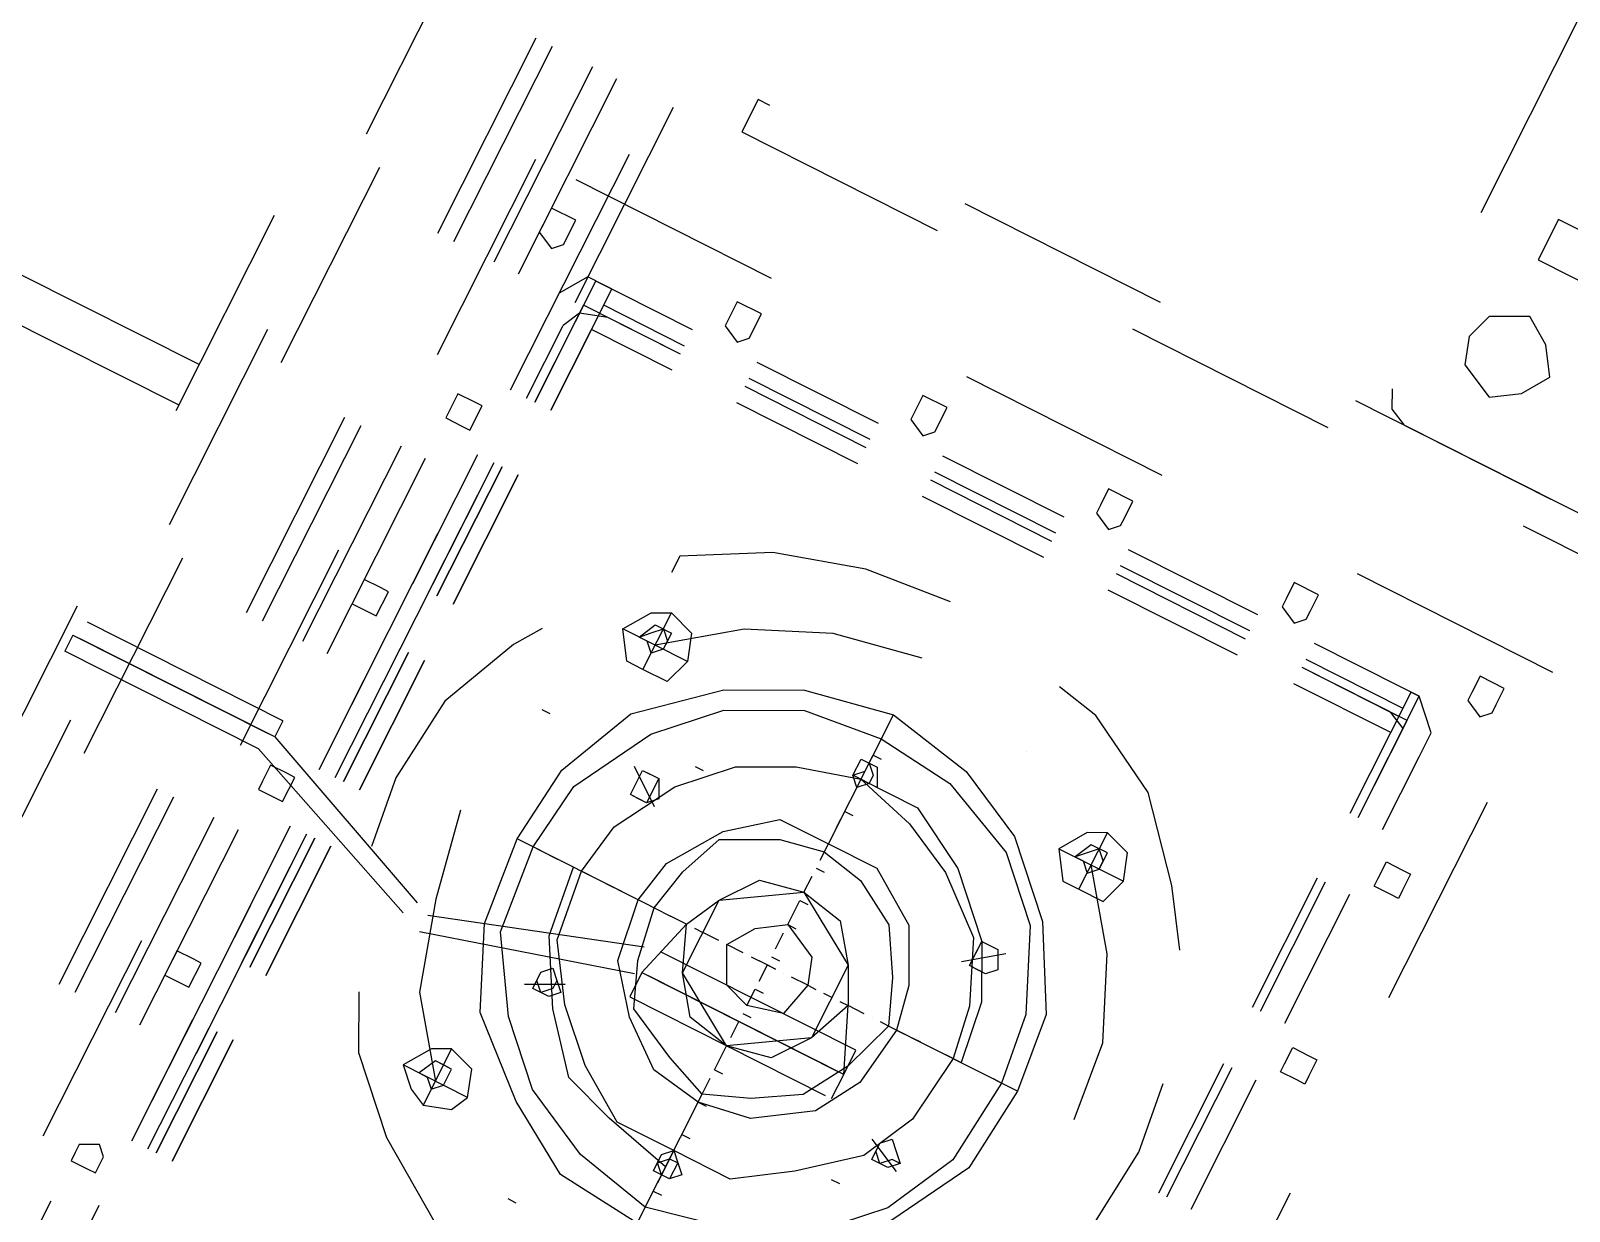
# Model space of a CAD drawing. Header units: metres. Extents: x 0 to 547597, y 0 to 1844684.
# Drawn here: x 543435.574 to 543436.278, y 1844544.428 to 1844544.968 of the extents above; entities that cross this region are included whole.
import ezdxf

# ---------------------------------------------------------------- set-up
doc = ezdxf.new("R2010")
doc.units = ezdxf.units.M
doc.linetypes.add('DASHED', pattern=[0.75, 0.5, -0.25])
doc.layers.add('5_Thep', color=4, linetype='Continuous')
doc.layers.add('TB220kVtuonglai', color=8, linetype='DASHED')

# ---------------------------------------------------------------- blocks, each defined once
blk = doc.blocks.new('MBA220-MB')
at = {"color": 1}
for points in [[(1553.99, -1091.1), (-2326.85, -1091.1), (-2326.85, 570.35)], [(-876.18, -917.51), (-876.18, -111.59), (-892.72, -111.59), (-892.72, -917.51), (-876.18, -917.51)], [(743.93, -996.04), (743.93, -475.29), (-822.46, -475.29), (-822.46, -996.04), (743.93, -996.04)], [(743.93, -996.04), (743.93, -475.29), (-822.46, -475.29), (-822.46, -996.04), (743.93, -996.04)], [(-892.72, -487.69), (-892.72, -586.88)], [(-789.39, -495.95), (-793.53, -491.82), (-797.66, -491.82), (-805.92, -491.82), (-805.92, -504.22), (-797.66, -504.22), (-793.53, -504.22), (-789.39, -495.95)], [(-698.47, -495.95), (-698.47, -504.22), (-702.6, -504.22), (-710.87, -504.22), (-710.87, -495.95), (-710.87, -491.82), (-702.6, -491.82), (-698.47, -491.82), (-698.47, -495.95)], [(-603.41, -495.95), (-603.41, -504.22), (-607.54, -504.22), (-615.81, -504.22), (-615.81, -495.95), (-615.81, -491.82), (-607.54, -491.82), (-603.41, -491.82), (-603.41, -495.95)], [(-1008.44, -508.35), (-1008.44, -566.21), (-987.77, -566.21)], [(-987.77, -566.21), (-987.77, -508.35)], [(-760.46, -512.49), (-772.86, -512.49), (-785.26, -524.88), (-785.26, -533.15)], [(-723.27, -512.49), (-760.46, -512.49)], [(-624.08, -512.49), (-690.2, -512.49)], [(-529.02, -512.49), (-595.14, -512.49)], [(-723.27, -529.02), (-785.26, -529.02), (-785.26, -524.88)], [(-723.27, -524.88), (-785.26, -524.88)], [(-723.27, -524.88), (-772.86, -524.88), (-772.86, -578.61)], [(-760.46, -524.88), (-768.73, -524.88), (-772.86, -533.15)], [(-723.27, -524.88), (-760.46, -524.88)], [(-624.08, -524.88), (-690.2, -524.88)], [(-624.08, -524.88), (-690.2, -524.88)], [(-624.08, -524.88), (-690.2, -524.88)], [(-529.02, -524.88), (-595.14, -524.88)], [(-529.02, -524.88), (-595.14, -524.88)], [(-529.02, -524.88), (-595.14, -524.88)], [(-785.26, -533.15), (-785.26, -578.61)], [(-776.99, -529.02), (-776.99, -578.61)], [(-772.86, -529.02), (-772.86, -578.61)], [(-772.86, -533.15), (-772.86, -578.61)], [(-723.27, -529.02), (-764.6, -529.02), (-764.6, -578.61)], [(-624.08, -529.02), (-690.2, -529.02)], [(-624.08, -529.02), (-690.2, -529.02)], [(-529.02, -529.02), (-595.14, -529.02)], [(-529.02, -529.02), (-595.14, -529.02)], [(-921.65, -557.95), (-929.91, -545.55), (-942.31, -537.28), (-954.71, -545.55), (-962.98, -557.95), (-954.71, -574.48), (-942.31, -578.61), (-929.91, -574.48), (-921.65, -557.95)], [(-446.36, -570.35), (-454.62, -566.21), (-495.95, -549.68), (-541.42, -545.55), (-574.48, -549.68)], [(-632.34, -570.35), (-657.14, -586.88), (-690.2, -615.81), (-710.87, -653.01), (-715, -673.67)], [(-541.42, -578.61), (-578.61, -582.75), (-615.81, -599.28), (-648.87, -624.08)], [(-1103.5, -586.88), (-1103.5, -595.14), (-1095.23, -599.28), (-905.12, -599.28)], [(-905.12, -599.28), (-896.85, -595.14), (-892.72, -586.88)], [(-789.39, -591.01), (-793.53, -586.88), (-797.66, -586.88), (-805.92, -586.88), (-805.92, -599.28), (-797.66, -599.28), (-793.53, -599.28), (-789.39, -591.01)], [(-785.26, -607.54), (-785.26, -673.67)], [(-776.99, -607.54), (-776.99, -673.67)], [(-772.86, -607.54), (-772.86, -673.67)], [(-772.86, -607.54), (-772.86, -673.67)], [(-772.86, -607.54), (-772.86, -673.67)], [(-764.6, -607.54), (-764.6, -673.67)], [(-603.41, -735.66), (-669.54, -735.66), (-661.27, -694.34), (-644.74, -661.27), (-615.81, -632.34), (-578.61, -611.68), (-541.42, -607.54), (-500.09, -611.68), (-462.89, -632.34), (-433.96, -661.27), (-413.29, -694.34), (-409.16, -735.66), (-413.29, -776.99), (-433.96, -810.06), (-462.89, -843.12), (-500.09, -859.65), (-541.42, -863.79), (-578.61, -859.65), (-615.81, -843.12), (-644.74, -810.06), (-661.27, -776.99), (-669.54, -735.66)], [(-636.47, -624.08), (-636.47, -611.68), (-648.87, -607.54), (-661.27, -611.68), (-665.4, -624.08), (-661.27, -632.34), (-648.87, -640.61), (-636.47, -632.34), (-636.47, -624.08), (-665.4, -624.08)], [(-648.87, -640.61), (-648.87, -607.54)], [(-541.42, -607.54), (-541.42, -673.67)], [(-417.43, -735.66), (-425.69, -772.86), (-442.23, -805.92), (-467.02, -830.72), (-500.09, -851.39), (-541.42, -855.52), (-574.48, -851.39), (-611.68, -830.72), (-636.47, -805.92), (-653.01, -772.86), (-657.14, -735.66), (-653.01, -698.47), (-636.47, -661.27), (-611.68, -636.47), (-574.48, -619.94), (-541.42, -615.81), (-500.09, -619.94), (-467.02, -636.47), (-442.23, -661.27), (-425.69, -698.47), (-417.43, -735.66)], [(-541.42, -615.81), (-541.42, -619.94)], [(-644.74, -624.08), (-648.87, -619.94), (-648.87, -619.94), (-653.01, -619.94), (-657.14, -624.08), (-653.01, -628.21), (-648.87, -632.34), (-648.87, -628.21), (-644.74, -624.08), (-648.87, -619.94), (-657.14, -619.94), (-657.14, -628.21), (-648.87, -632.34), (-648.87, -628.21), (-644.74, -624.08)], [(-541.42, -619.94), (-541.42, -619.94)], [(-541.42, -628.21), (-541.42, -632.34)], [(-636.47, -735.66), (-636.47, -706.73), (-619.94, -677.8), (-595.14, -653.01), (-570.35, -640.61), (-541.42, -636.47)], [(-541.42, -640.61), (-541.42, -636.47)], [(-446.36, -735.66), (-446.36, -764.6), (-462.89, -789.39), (-483.55, -810.06), (-508.35, -826.59), (-541.42, -830.72), (-566.21, -826.59), (-595.14, -810.06), (-615.81, -789.39), (-628.21, -764.6), (-636.47, -735.66), (-628.21, -706.73), (-615.81, -681.94), (-595.14, -657.14), (-566.21, -644.74), (-541.42, -640.61), (-508.35, -644.74), (-483.55, -657.14), (-462.89, -681.94), (-446.36, -706.73), (-446.36, -735.66)], [(-595.14, -648.87), (-595.14, -644.74), (-586.88, -640.61), (-582.75, -644.74), (-582.75, -648.87), (-582.75, -653.01), (-595.14, -653.01), (-595.14, -644.74), (-586.88, -640.61), (-582.75, -644.74), (-582.75, -653.01), (-586.88, -653.01), (-595.14, -653.01), (-595.14, -648.87)], [(-582.75, -657.14), (-595.14, -640.61)], [(-541.42, -640.61), (-541.42, -648.87)], [(-495.95, -648.87), (-491.82, -644.74), (-487.69, -640.61), (-483.55, -644.74), (-483.55, -653.01), (-491.82, -653.01), (-495.95, -648.87), (-491.82, -644.74), (-487.69, -640.61), (-487.69, -644.74), (-483.55, -648.87), (-487.69, -653.01), (-487.69, -653.01), (-491.82, -653.01), (-495.95, -648.87)], [(-491.82, -657.14), (-483.55, -640.61)], [(-541.42, -653.01), (-541.42, -653.01)], [(-541.42, -657.14), (-541.42, -661.27)], [(-541.42, -669.54), (-541.42, -665.4)], [(-467.02, -665.4), (-467.02, -661.27)], [(-681.94, -673.67), (-681.94, -673.67)], [(-603.41, -735.66), (-603.41, -710.87), (-586.88, -686.07), (-562.08, -673.67), (-541.42, -669.54), (-512.49, -673.67), (-491.82, -686.07), (-475.29, -710.87), (-471.16, -735.66), (-475.29, -760.46), (-491.82, -781.13), (-512.49, -797.66), (-541.42, -801.79), (-562.08, -797.66), (-586.88, -781.13), (-603.41, -760.46), (-603.41, -735.66)], [(-475.29, -735.66), (-483.55, -756.33), (-495.95, -781.13), (-516.62, -789.39), (-541.42, -793.53), (-562.08, -789.39), (-582.75, -781.13), (-595.14, -756.33), (-599.28, -735.66), (-595.14, -715), (-582.75, -694.34), (-562.08, -681.94), (-541.42, -673.67), (-516.62, -681.94), (-495.95, -694.34), (-483.55, -715), (-475.29, -735.66)], [(-541.42, -673.67), (-541.42, -677.8)], [(-789.39, -686.07), (-793.53, -681.94), (-797.66, -681.94), (-805.92, -681.94), (-805.92, -694.34), (-797.66, -694.34), (-793.53, -694.34), (-789.39, -686.07)], [(-541.42, -681.94), (-541.42, -681.94)], [(-512.49, -681.94), (-541.42, -694.34)], [(-541.42, -776.99), (-512.49, -785.26), (-512.49, -681.94)], [(-524.88, -681.94), (-524.88, -785.26)], [(-512.49, -681.94), (-524.88, -681.94)], [(-512.49, -785.26), (-500.09, -785.26), (-500.09, -681.94), (-512.49, -681.94)], [(-512.49, -681.94), (-512.49, -785.26)], [(-500.09, -785.26), (-500.09, -681.94)], [(-541.42, -686.07), (-541.42, -694.34)], [(-500.09, -735.66), (-504.22, -756.33), (-520.75, -768.73), (-541.42, -776.99), (-557.95, -768.73), (-574.48, -756.33), (-578.61, -735.66), (-574.48, -715), (-557.95, -702.6), (-541.42, -694.34), (-520.75, -702.6), (-504.22, -715), (-500.09, -735.66)], [(-541.42, -698.47), (-541.42, -694.34)], [(-557.95, -702.6), (-520.75, -702.6), (-500.09, -735.66), (-520.75, -768.73), (-557.95, -768.73), (-578.61, -735.66), (-557.95, -702.6)], [(-541.42, -702.6), (-541.42, -706.73)], [(-785.26, -706.73), (-785.26, -768.73)], [(-776.99, -706.73), (-776.99, -768.73)], [(-772.86, -706.73), (-772.86, -768.73)], [(-772.86, -706.73), (-772.86, -768.73)], [(-772.86, -706.73), (-772.86, -768.73)], [(-764.6, -706.73), (-764.6, -768.73)], [(-520.75, -735.66), (-524.88, -748.06), (-541.42, -756.33), (-553.82, -748.06), (-562.08, -735.66), (-553.82, -719.13), (-541.42, -715), (-524.88, -719.13), (-520.75, -735.66)], [(-541.42, -715), (-541.42, -710.87)], [(-541.42, -715), (-541.42, -723.27)], [(-644.74, -735.66), (-644.74, -731.53), (-636.47, -727.4), (-636.47, -731.53), (-632.34, -735.66), (-636.47, -739.8), (-644.74, -739.8), (-644.74, -735.66), (-640.61, -731.53), (-636.47, -731.53), (-636.47, -735.66), (-636.47, -739.8), (-640.61, -735.66), (-644.74, -735.66)], [(-541.42, -727.4), (-541.42, -727.4)], [(-446.36, -735.66), (-442.23, -731.53), (-438.09, -727.4), (-433.96, -731.53), (-433.96, -735.66), (-433.96, -739.8), (-442.23, -739.8), (-446.36, -735.66), (-442.23, -731.53), (-433.96, -731.53), (-433.96, -735.66), (-433.96, -735.66), (-438.09, -739.8), (-442.23, -735.66), (-446.36, -735.66)], [(-727.4, -735.66), (-723.27, -776.99), (-710.87, -818.32), (-690.2, -855.52), (-681.94, -855.52)], [(-698.47, -735.66), (-690.2, -776.99), (-673.67, -814.19), (-648.87, -847.25)], [(-657.14, -735.66), (-657.14, -735.66)], [(-648.87, -735.66), (-648.87, -731.53)], [(-640.61, -735.66), (-648.87, -735.66)], [(-628.21, -735.66), (-648.87, -735.66)], [(-636.47, -735.66), (-636.47, -731.53)], [(-636.47, -735.66), (-636.47, -731.53)], [(-624.08, -735.66), (-632.34, -735.66)], [(-619.94, -735.66), (-619.94, -731.53)], [(-611.68, -735.66), (-615.81, -735.66)], [(-603.41, -735.66), (-603.41, -731.53)], [(-595.14, -735.66), (-603.41, -735.66)], [(-591.01, -735.66), (-591.01, -731.53)], [(-578.61, -735.66), (-586.88, -735.66)], [(-574.48, -735.66), (-574.48, -731.53)], [(-562.08, -735.66), (-574.48, -735.66)], [(-562.08, -735.66), (-562.08, -731.53)], [(-549.68, -735.66), (-557.95, -735.66)], [(-545.55, -735.66), (-545.55, -731.53)], [(-541.42, -731.53), (-541.42, -739.8)], [(-541.42, -735.66), (-541.42, -731.53)], [(-541.42, -735.66), (-541.42, -731.53)], [(-533.15, -735.66), (-541.42, -735.66)], [(-438.09, -735.66), (-446.36, -768.73), (-454.62, -793.53), (-479.42, -814.19), (-508.35, -830.72), (-541.42, -834.86)], [(-529.02, -735.66), (-529.02, -731.53)], [(-520.75, -735.66), (-529.02, -735.66)], [(-516.62, -735.66), (-516.62, -731.53)], [(-504.22, -735.66), (-512.49, -735.66)], [(-500.09, -735.66), (-500.09, -731.53)], [(-487.69, -735.66), (-500.09, -735.66)], [(-487.69, -735.66), (-487.69, -731.53)], [(-475.29, -735.66), (-483.55, -735.66)], [(-409.16, -735.66), (-475.29, -735.66)], [(-471.16, -735.66), (-471.16, -731.53)], [(-458.76, -735.66), (-467.02, -735.66)], [(-454.62, -735.66), (-454.62, -731.53)], [(-446.36, -735.66), (-454.62, -735.66)], [(-446.36, -735.66), (-429.83, -735.66)], [(-442.23, -735.66), (-442.23, -731.53)], [(-429.83, -735.66), (-438.09, -735.66)], [(-425.69, -735.66), (-425.69, -731.53)], [(-417.43, -735.66), (-425.69, -735.66)], [(-541.42, -743.93), (-541.42, -739.8)], [(-541.42, -748.06), (-541.42, -756.33)], [(-541.42, -756.33), (-541.42, -756.33)], [(-541.42, -760.46), (-541.42, -768.73)], [(-541.42, -772.86), (-541.42, -768.73)], [(-789.39, -781.13), (-793.53, -776.99), (-805.92, -776.99), (-805.92, -789.39), (-797.66, -789.39), (-793.53, -789.39), (-789.39, -781.13)], [(-541.42, -776.99), (-541.42, -785.26)], [(-541.42, -789.39), (-541.42, -785.26)], [(-491.82, -884.45), (-524.88, -785.26)], [(-483.55, -884.45), (-512.49, -781.13)], [(-541.42, -789.39), (-541.42, -801.79)], [(-392.63, -793.53), (-392.63, -789.39)], [(-785.26, -801.79), (-785.26, -863.79)], [(-776.99, -801.79), (-776.99, -863.79)], [(-772.86, -801.79), (-772.86, -863.79)], [(-772.86, -801.79), (-772.86, -863.79)], [(-772.86, -801.79), (-772.86, -863.79)], [(-764.6, -801.79), (-764.6, -863.79)], [(-607.54, -805.92), (-607.54, -801.79)], [(-541.42, -801.79), (-541.42, -801.79)], [(-541.42, -801.79), (-541.42, -863.79)], [(-541.42, -805.92), (-541.42, -814.19)], [(-446.36, -896.85), (-421.56, -884.45), (-392.63, -855.52), (-367.83, -818.32), (-359.57, -801.79)], [(-595.14, -822.46), (-595.14, -818.32), (-586.88, -814.19), (-582.75, -818.32), (-582.75, -822.46), (-582.75, -826.59), (-595.14, -826.59), (-595.14, -818.32), (-582.75, -818.32), (-582.75, -826.59), (-595.14, -826.59), (-595.14, -822.46)], [(-582.75, -814.19), (-595.14, -830.72)], [(-541.42, -818.32), (-541.42, -814.19)], [(-495.95, -822.46), (-491.82, -818.32), (-487.69, -814.19), (-483.55, -818.32), (-483.55, -826.59), (-491.82, -826.59), (-495.95, -822.46), (-491.82, -818.32), (-487.69, -818.32), (-483.55, -822.46), (-487.69, -826.59), (-491.82, -826.59), (-495.95, -822.46)], [(-491.82, -814.19), (-483.55, -830.72)], [(-541.42, -822.46), (-541.42, -830.72)], [(-636.47, -847.25), (-636.47, -855.52), (-648.87, -863.79), (-661.27, -855.52), (-665.4, -847.25), (-661.27, -834.86), (-648.87, -830.72), (-636.47, -834.86), (-636.47, -847.25), (-665.4, -847.25)], [(-648.87, -830.72), (-648.87, -863.79)], [(-541.42, -830.72), (-541.42, -830.72)], [(-541.42, -834.86), (-541.42, -843.12)], [(-442.23, -847.25), (-438.09, -855.52), (-425.69, -863.79), (-417.43, -855.52), (-413.29, -847.25), (-417.43, -834.86), (-425.69, -830.72), (-438.09, -834.86), (-442.23, -847.25), (-413.29, -847.25)], [(-425.69, -830.72), (-425.69, -863.79)], [(-644.74, -847.25), (-648.87, -851.39), (-648.87, -855.52), (-653.01, -851.39), (-657.14, -847.25), (-653.01, -843.12), (-648.87, -843.12), (-644.74, -847.25), (-648.87, -851.39), (-648.87, -855.52), (-657.14, -851.39), (-657.14, -843.12), (-648.87, -843.12), (-644.74, -847.25)], [(-541.42, -847.25), (-541.42, -843.12)], [(-433.96, -847.25), (-433.96, -851.39), (-425.69, -855.52), (-425.69, -851.39), (-421.56, -847.25), (-425.69, -843.12), (-433.96, -843.12), (-433.96, -851.39), (-425.69, -855.52), (-425.69, -851.39), (-421.56, -847.25), (-425.69, -843.12), (-433.96, -843.12), (-433.96, -847.25)], [(-541.42, -892.72), (-500.09, -884.45), (-458.76, -872.05), (-425.69, -847.25)], [(-541.42, -851.39), (-541.42, -855.52)], [(-789.39, -876.18), (-793.53, -872.05), (-805.92, -872.05), (-805.92, -884.45), (-797.66, -884.45), (-793.53, -884.45), (-789.39, -876.18)], [(-599.28, -880.32), (-599.28, -876.18)], [(-533.15, -1086.97), (-533.15, -983.64), (-491.82, -884.45)], [(-524.88, -987.77), (-483.55, -884.45)], [(-785.26, -896.85), (-785.26, -934.05)], [(-776.99, -896.85), (-776.99, -938.18)], [(-772.86, -896.85), (-772.86, -946.45), (-723.27, -946.45)], [(-772.86, -896.85), (-772.86, -938.18)], [(-772.86, -896.85), (-772.86, -934.05)], [(-764.6, -896.85), (-764.6, -938.18), (-723.27, -938.18)], [(-632.34, -896.85), (-619.94, -905.12), (-582.75, -921.65), (-541.42, -925.78), (-508.35, -921.65)], [(-785.26, -934.05), (-785.26, -950.58), (-772.86, -958.84), (-760.46, -958.84)], [(-772.86, -934.05), (-768.73, -946.45), (-760.46, -950.58)], [(-723.27, -938.18), (-785.26, -938.18), (-785.26, -946.45)], [(-690.2, -938.18), (-624.08, -938.18)], [(-624.08, -938.18), (-690.2, -938.18)], [(-595.14, -938.18), (-529.02, -938.18)], [(-529.02, -938.18), (-595.14, -938.18)], [(-500.09, -938.18), (-433.96, -938.18)], [(-433.96, -938.18), (-500.09, -938.18)], [(-400.9, -938.18), (-338.9, -938.18)], [(-338.9, -938.18), (-400.9, -938.18)], [(-723.27, -946.45), (-785.26, -946.45)], [(-690.2, -946.45), (-624.08, -946.45)], [(-624.08, -946.45), (-690.2, -946.45)], [(-595.14, -946.45), (-529.02, -946.45)], [(-529.02, -946.45), (-595.14, -946.45)], [(-500.09, -946.45), (-433.96, -946.45)], [(-433.96, -946.45), (-500.09, -946.45)], [(-400.9, -946.45), (-338.9, -946.45)], [(-338.9, -946.45), (-400.9, -946.45)], [(-872.05, -950.58), (-743.93, -950.58)], [(-723.27, -950.58), (-760.46, -950.58)], [(-624.08, -950.58), (-690.2, -950.58)], [(-677.8, -950.58), (-549.68, -950.58)], [(-529.02, -950.58), (-595.14, -950.58)], [(-433.96, -950.58), (-500.09, -950.58)], [(-487.69, -950.58), (-359.57, -950.58)], [(-338.9, -950.58), (-400.9, -950.58)], [(-743.93, -958.84), (-872.05, -958.84)], [(-723.27, -958.84), (-760.46, -958.84)], [(-624.08, -958.84), (-690.2, -958.84)], [(-549.68, -958.84), (-677.8, -958.84)], [(-529.02, -958.84), (-595.14, -958.84)], [(-433.96, -958.84), (-500.09, -958.84)], [(-359.57, -958.84), (-487.69, -958.84)], [(-338.9, -958.84), (-400.9, -958.84)], [(-243.84, -958.84), (-305.84, -958.84)], [(-789.39, -971.24), (-793.53, -967.11), (-805.92, -967.11), (-805.92, -979.51), (-797.66, -979.51), (-793.53, -979.51), (-789.39, -971.24)], [(-698.47, -971.24), (-698.47, -967.11), (-710.87, -967.11), (-710.87, -971.24), (-710.87, -979.51), (-702.6, -979.51), (-698.47, -979.51), (-698.47, -971.24)], [(-603.41, -971.24), (-603.41, -967.11), (-615.81, -967.11), (-615.81, -971.24), (-615.81, -979.51), (-607.54, -979.51), (-603.41, -979.51), (-603.41, -971.24)], [(-508.35, -971.24), (-508.35, -967.11), (-520.75, -967.11), (-520.75, -971.24), (-520.75, -979.51), (-512.49, -979.51), (-508.35, -979.51), (-508.35, -971.24)], [(-413.29, -971.24), (-413.29, -967.11), (-425.69, -967.11), (-425.69, -971.24), (-425.69, -979.51), (-417.43, -979.51), (-413.29, -979.51), (-413.29, -971.24)], [(-318.24, -971.24), (-318.24, -967.11), (-326.5, -967.11), (-330.64, -971.24), (-326.5, -979.51), (-322.37, -979.51), (-318.24, -979.51), (-318.24, -971.24)], [(-872.05, -979.51), (-743.93, -979.51)], [(-677.8, -979.51), (-549.68, -979.51)], [(-541.42, -983.64), (-541.42, -2107.8)], [(-541.42, -983.64), (-533.15, -983.64)], [(-533.15, -983.64), (-533.15, -2107.8)], [(-487.69, -979.51), (-359.57, -979.51)], [(-297.57, -979.51), (-169.45, -979.51)], [(-524.88, -987.77), (-524.88, -1086.97)], [(-872.05, -991.91), (-743.93, -991.91)], [(-677.8, -991.91), (-549.68, -991.91)], [(-487.69, -991.91), (-359.57, -991.91)], [(-872.05, -1012.57), (-743.93, -1012.57)], [(-677.8, -1012.57), (-549.68, -1012.57)], [(-487.69, -1012.57), (-359.57, -1012.57)], [(-872.05, -1020.84), (-743.93, -1020.84)], [(-677.8, -1020.84), (-549.68, -1020.84)], [(-487.69, -1020.84), (-359.57, -1020.84)], [(-2297.92, -1058.03), (-2297.92, -1070.43), (1525.06, -1070.43)], [(1512.66, -1058.03), (-2297.92, -1058.03)], [(-533.15, -1086.97), (-524.88, -1086.97)], [(-669.54, -1182.02), (-648.87, -1182.02), (-648.87, -1091.1)], [(-669.54, -1091.1), (-669.54, -1182.02)]]:
    blk.add_lwpolyline(points, dxfattribs=at)
blk = doc.blocks.new('mb moiTQK')
at = {"layer": 'TB220kVtuonglai', "ltscale": 3000, "xscale": 0.001, "yscale": 0.001, "zscale": 0.001}
blk.add_blockref('MBA220-MB', (-54.05166, -82.51016), dxfattribs=at)
blk = doc.blocks.new('ACAD-DinhViTuyenDz220kV')
blk.add_circle((543470.18793, 1844560.06958), 117.55145)
at = {"layer": '5_Thep', "rotation": 243.2403583287449}
blk.add_blockref('mb moiTQK', (543485.661, 1844458.313), dxfattribs=at)

msp = doc.modelspace()

# ---------------------------------------------------------------- block references
msp.add_blockref('ACAD-DinhViTuyenDz220kV', (0, 0))

doc.saveas('drawing.dxf')
